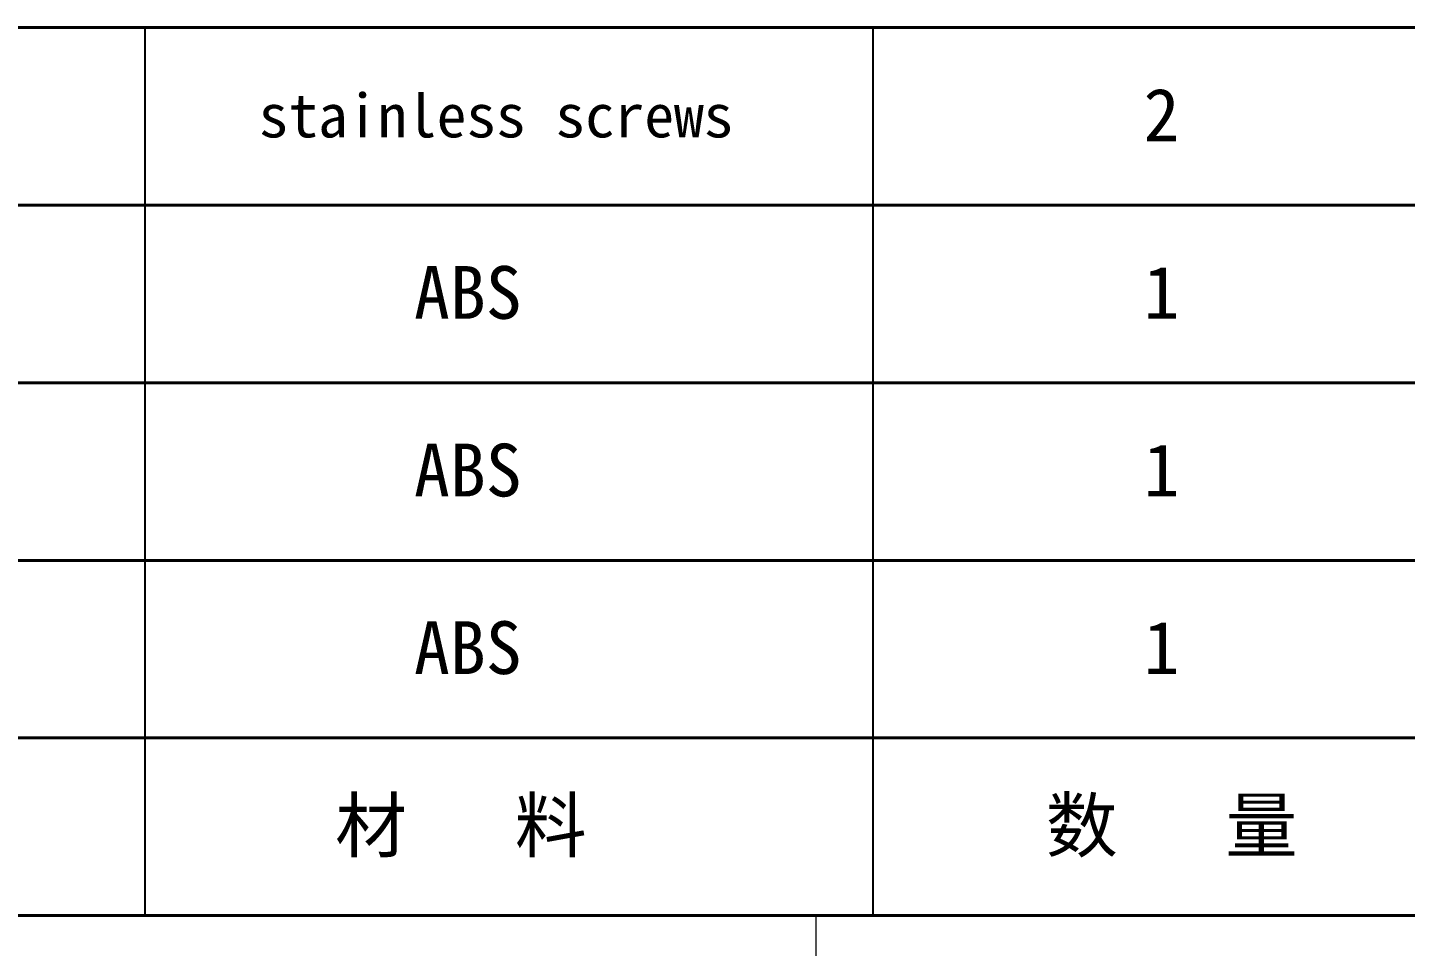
# Model space of a CAD drawing. Header units: inches. Extents: x 1127 to 2406, y 573 to 922.
# Drawn here: x 1295.98 to 1342.9, y 623.12 to 654.42 of the extents above; entities that cross this region are included whole.
import ezdxf

# ---------------------------------------------------------------- set-up
doc = ezdxf.new("R2010")
doc.units = ezdxf.units.IN
doc.layers.add('粗实线', color=7, linetype='Continuous', lineweight=30)
doc.layers.add('细实线', color=3, linetype='Continuous', lineweight=9)
doc.styles.get("Standard").update_dxf_attribs({"font": 'txt', "bigfont": 'gbcbig.shx'})

msp = doc.modelspace()

# ---------------------------------------------------------------- linework, layer by layer
for p, q in [((1299.987, 624.172), (1299.987, 654.422)), ((1324.784, 624.172), (1324.784, 654.422))]:
    msp.add_line(p, q)
at = {"layer": '粗实线', "color": 7, "lineweight": 40}
for p, q in [((1459.395, 654.422), (1254.536, 654.422)), ((1459.395, 648.372), (1254.536, 648.372)), ((1459.395, 642.322), (1254.536, 642.322)), ((1459.395, 636.272), (1254.536, 636.272)), ((1459.395, 630.222), (1254.536, 630.222)), ((1459.395, 624.172), (1254.536, 624.172))]:
    msp.add_line(p, q, dxfattribs=at)
at = {"layer": '细实线', "color": 7}
msp.add_line((1322.822, 624.172), (1322.822, 578.647), dxfattribs=at)

# ---------------------------------------------------------------- texts
at = {"attachment_point": 1}
for s, insert, char_height, width in [('{\\fSimHei|b0|i0|c134|p49;stainless screws}', (1303.857, 652.165), 1.48477, 843.86998), ('{\\fSimHei|b0|i0|c0|p49;2}', (1333.986, 652.347), 1.79657, 1021.08268), ('{\\fSimHei|b0|i0|c134|p49;ABS}', (1309.142, 646.297), 1.79657, 1021.08268), ('{\\fSimHei|b0|i0|c134|p49;1}', (1333.986, 646.297), 1.79657, 1021.08268), ('{\\fSimHei|b0|i0|c134|p49;ABS}', (1309.142, 640.247), 1.79657, 1021.08268), ('{\\fSimHei|b0|i0|c134|p49;1}', (1333.986, 640.247), 1.79657, 1021.08268), ('{\\fSimHei|b0|i0|c134|p49;ABS}', (1309.142, 634.197), 1.79657, 1021.08268), ('{\\fSimHei|b0|i0|c134|p49;1}', (1333.986, 634.197), 1.79657, 1021.08268), ('{\\fSimHei|b0|i0|c134|p49;材   料}', (1306.457, 628.147), 1.79657, 1021.08268), ('{\\fSimHei|b0|i0|c134|p49;数   量}', (1330.657, 628.147), 1.79657, 1021.08268)]:
    msp.add_mtext(s, dxfattribs=dict(at, insert=insert, char_height=char_height, width=width))

doc.saveas('drawing.dxf')
